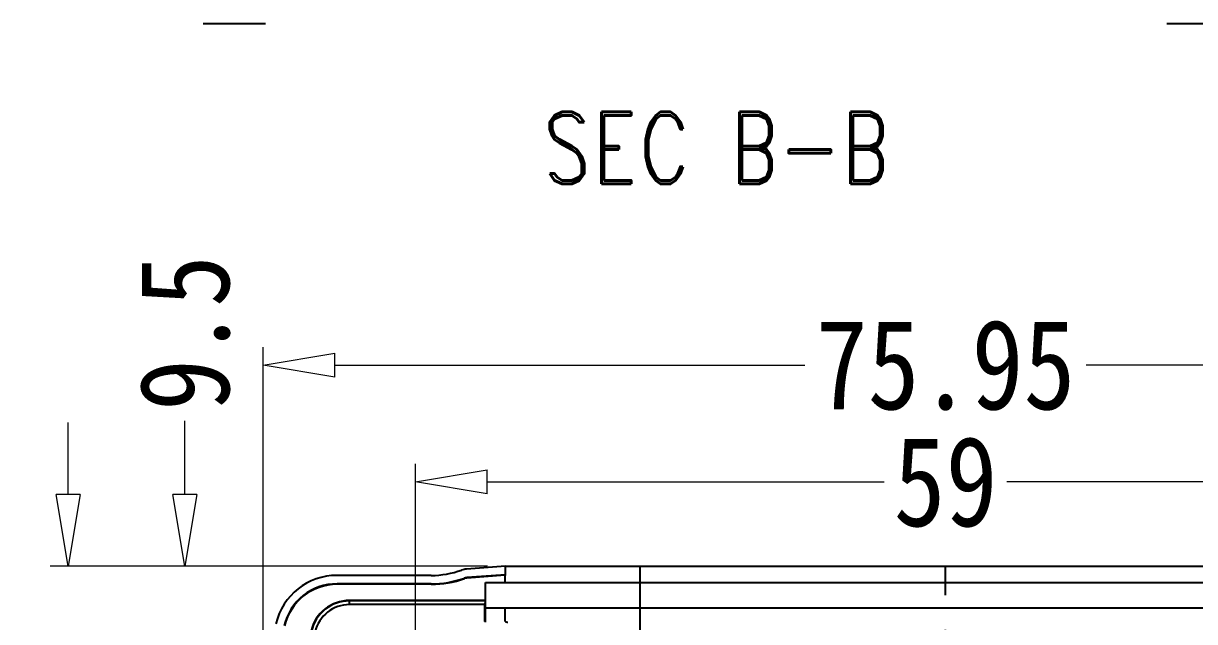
# Model space of a CAD drawing. Header units: millimetres. Extents: x 1786 to 4177, y -2705 to -1639.
# Drawn here: x 3964.5 to 4029.7, y -1725.9 to -1692.6 of the extents above; entities that cross this region are included whole.
import ezdxf
from ezdxf.enums import TextEntityAlignment as Align

# ---------------------------------------------------------------- set-up
doc = ezdxf.new("R2010")
doc.units = ezdxf.units.MM
doc.linetypes.add('CENTER', pattern=[50.8, 31.75, -6.35, 6.35, -6.35])
doc.layers.add('dim', color=3, linetype='Continuous', lineweight=9)
doc.layers.add('hatch', color=56, linetype='Continuous', lineweight=9)
doc.styles.add('FFS', font='simfang0.ttf', dxfattribs={"width": 0.85})
doc.styles.add('LongTou', font='romand.shx', dxfattribs={"width": 0.8, "bigfont": 'whgdtxt.shx'})
doc.dimstyles.new('YanXiu', dxfattribs={"dimtxt": 2.5, "dimasz": 2.2, "dimexe": 1, "dimexo": 0.6, "dimgap": 0.66, "dimtad": 0, "dimzin": 9, "dimdsep": 46, "dimtxsty": 'FFS', "dimblk": 'CLOSEDBLANK', "dimcen": 0, "dimclrd": 256, "dimclre": 131, "dimclrt": 42, "dimazin": 2, "dimtfac": 1, "dimtofl": 0, "dimtmove": 0, "dimatfit": 3, "dimldrblk": 'CLOSEDBLANK', "dimfxl": 0, "dimlwd": 5, "dimlwe": 5, "dimarcsym": 0})

# ---------------------------------------------------------------- blocks, each defined once
blk = doc.blocks.new('_ClosedBlank')
at = {"color": 0, "linetype": 'ByBlock', "lineweight": -2}
for p, q in [((-1, 0.167), (0, 0)), ((-1, 0.167), (-1, -0.167)), ((0, 0), (-1, -0.167))]:
    blk.add_line(p, q, dxfattribs=at)
blk = doc.blocks.new('*D148')
at = {"layer": 'Defpoints', "color": 0}
for p in [(4926.24, -1511.893), (4908.404, -1521.393), (4916.824, -1521.393, 0)]:
    blk.add_point(p, dxfattribs=at)
at = {"layer": 'dim', "lineweight": 5}
for p, q in [((4908.404, -1507.893), (4908.404, -1503.8)), ((4908.404, -1525.393), (4908.404, -1529.393))]:
    blk.add_line(p, q, dxfattribs=at)
at = {"layer": 'dim', "color": 131, "lineweight": 5}
for p, q in [((4925.241, -1511.893), (4907.405, -1511.893)), ((4915.824, -1521.393), (4907.405, -1521.393))]:
    blk.add_line(p, q, dxfattribs=at)
at = {"layer": 'dim', "lineweight": 5, "xscale": 4, "yscale": 4, "zscale": 4}
for p, rotation in [((4908.404, -1511.893), 270), ((4908.404, -1521.393), 90)]:
    blk.add_blockref('_ClosedBlank', p, dxfattribs=dict(at, rotation=rotation))
at = {"layer": 'dim', "color": 42, "insert": (4908.404, -1498.918), "char_height": 5, "attachment_point": 5, "rotation": 90, "style": 'FFS'}
blk.add_mtext('9.5', dxfattribs=at)
blk = doc.blocks.new('*D147')
at = {"layer": 'Defpoints', "color": 0}
for p in [(4926.24, -1511.893), (4901.904, -1532.393), (4922.41, -1532.393, 0)]:
    blk.add_point(p, dxfattribs=at)
at = {"layer": 'dim', "lineweight": 5}
for p, q in [((4901.904, -1507.893), (4901.904, -1503.893)), ((4901.904, -1536.393), (4901.904, -1540.393))]:
    blk.add_line(p, q, dxfattribs=at)
at = {"layer": 'dim', "color": 131, "lineweight": 5}
for p, q in [((4925.241, -1511.893), (4900.905, -1511.893)), ((4921.411, -1532.393), (4900.905, -1532.393))]:
    blk.add_line(p, q, dxfattribs=at)
at = {"layer": 'dim', "lineweight": 5, "xscale": 4, "yscale": 4, "zscale": 4}
for p, rotation in [((4901.904, -1511.893), 270), ((4901.904, -1532.393), 90)]:
    blk.add_blockref('_ClosedBlank', p, dxfattribs=dict(at, rotation=rotation))
at = {"layer": 'dim', "color": 42, "insert": (4901.904, -1522.143), "char_height": 5, "attachment_point": 5, "rotation": 90, "style": 'FFS'}
blk.add_mtext('20.5', dxfattribs=at)
blk = doc.blocks.new('*D142')
at = {"layer": 'Defpoints', "color": 0}
for p in [(4980.224, -1507.201), (4921.224, -1516.993, 0), (4980.224, -1516.993, 0)]:
    blk.add_point(p, dxfattribs=at)
at = {"layer": 'dim', "color": 131, "lineweight": 5}
for p, q in [((4921.224, -1515.993), (4921.224, -1506.201)), ((4980.224, -1515.993), (4980.224, -1506.201))]:
    blk.add_line(p, q, dxfattribs=at)
at = {"layer": 'dim', "lineweight": 5}
for p, q in [((4925.224, -1507.201), (4947.312, -1507.201)), ((4976.224, -1507.201), (4954.135, -1507.201))]:
    blk.add_line(p, q, dxfattribs=at)
at = {"layer": 'dim', "lineweight": 5, "xscale": 4, "yscale": 4, "zscale": 4, "rotation": 180}
blk.add_blockref('_ClosedBlank', (4921.224, -1507.201), dxfattribs=at)
at = {"layer": 'dim', "lineweight": 5, "xscale": 4, "yscale": 4, "zscale": 4}
blk.add_blockref('_ClosedBlank', (4980.224, -1507.201), dxfattribs=at)
at = {"layer": 'dim', "color": 42, "insert": (4950.724, -1507.201), "char_height": 5, "attachment_point": 5, "style": 'FFS'}
blk.add_mtext('59', dxfattribs=at)
blk = doc.blocks.new('*D141')
at = {"layer": 'Defpoints', "color": 0}
for p in [(4988.698, -1500.701), (4912.749, -1529.893), (4988.698, -1529.893)]:
    blk.add_point(p, dxfattribs=at)
at = {"layer": 'dim', "color": 131, "lineweight": 5}
for p, q in [((4912.749, -1528.893), (4912.749, -1499.701)), ((4988.698, -1528.893), (4988.698, -1499.701))]:
    blk.add_line(p, q, dxfattribs=at)
at = {"layer": 'dim', "lineweight": 5}
for p, q in [((4916.749, -1500.701), (4942.901, -1500.701)), ((4984.698, -1500.701), (4958.546, -1500.701))]:
    blk.add_line(p, q, dxfattribs=at)
at = {"layer": 'dim', "lineweight": 5, "xscale": 4, "yscale": 4, "zscale": 4, "rotation": 180}
blk.add_blockref('_ClosedBlank', (4912.749, -1500.701), dxfattribs=at)
at = {"layer": 'dim', "lineweight": 5, "xscale": 4, "yscale": 4, "zscale": 4}
blk.add_blockref('_ClosedBlank', (4988.698, -1500.701), dxfattribs=at)
at = {"layer": 'dim', "color": 42, "insert": (4950.724, -1500.701), "char_height": 5, "attachment_point": 5, "style": 'FFS'}
blk.add_mtext('75.95', dxfattribs=at)
blk = doc.blocks.new('*u149')
at = {"color": 7, "linetype": 'Continuous'}
for p, q in [((-28.621, 69.745), (-33.856, 69.745)), ((-24.483, 70.25), (-26.654, 70.099)), ((-24.483, 69.776), (-26.633, 69.626)), ((-24.5, 69.749), (-26.632, 69.6)), ((-24.5, 69.35), (-24.5, 69.749)), ((-24.483, 69.776), (-24.483, 70.25)), ((-24.483, 70.25), (24.483, 70.25)), ((-17, 63.565), (-17, 70.25)), ((-33.858, 69.25), (-33.858, 69.276)), ((-28.619, 69.276), (-33.858, 69.276)), ((-28.619, 69.25), (-33.858, 69.25)), ((-28.619, 69.25), (-28.619, 69.276)), ((-26.765, 69.572), (-26.774, 69.596)), ((-26.632, 69.6), (-26.633, 69.626)), ((-25.6, 67.15), (-25.6, 69.35)), ((-25.6, 69.35), (25.6, 69.35)), ((-33.162, 68.124), (-33.162, 68.35)), ((-25.6, 68.35), (-33.162, 68.35)), ((-25.623, 68.327), (-33.162, 68.327)), ((-25.626, 68.124), (-33.162, 68.124)), ((-25.623, 68.327), (-25.626, 68.124)), ((-25.626, 67.176), (-25.626, 68.124)), ((-25.6, 68.35), (-25.623, 68.327)), ((-25.6, 67.95), (25.6, 67.95)), ((-24.5, 67.178), (-24.5, 67.95))]:
    blk.add_line(p, q, dxfattribs=at)
at = {"color": 1, "linetype": 'CENTER', "ltscale": 0.303795}
blk.add_line((0, -70.245, 0), (0, 70.25, 0), dxfattribs=at)
at = {"color": 7, "linetype": 'Continuous'}
for centre, radius, start, end in [((-33.856, 66.245), 3.5, 90.00237, 166.62993), ((-28.621, 74.744), 5, 270.00026, 289.84047), ((-26.584, 69.098), 1.003, 93.99492, 109.83681), ((-33.856, 66.247), 3.029, 90.04288, 166.57729), ((-33.858, 66.25), 3, 90, 166.6202), ((-28.621, 74.762), 5.486, 270.02152, 289.6721), ((-28.619, 74.75), 5.5, 270, 289.69355), ((-26.596, 69.1), 0.528, 94.01826, 109.66903), ((-26.597, 69.101), 0.5, 94, 109.69355), ((-33.162, 66.15), 2.2, 90, 166.55915), ((-33.162, 66.15), 2.177, 90, 166.55915), ((-33.162, 66.15), 1.974, 90, 166.55914)]:
    blk.add_arc(centre, radius, start, end, dxfattribs=at)
blk.add_ellipse((-17, 70.273), major_axis=(7.5, 0.526), ratio=0.052279, start_param=3.071211, end_param=3.137927, dxfattribs=at)
at = {"color": 7, "linetype": 'Continuous', "start_tangent": (0.993515, 0.1137), "end_tangent": (0.999972, 0.007436)}
blk.add_spline([(-24.497, 67.181), (-24.487, 67.179), (-24.441, 67.161), (-24.352, 67.15)], degree=3, dxfattribs=at)
at = {"layer": 'dim'}
for base, p2, override, picture, middle in [((-42.319, 60.75), (-33.9, 60.75, 0), {"dimtxt": 5, "dimasz": 4, "dimexe": 0.9995, "dimexo": 0.9995, "dimgap": 0.9995, "dimzin": 8}, '*D148', (-42.319, 83.224)), ((-48.819, 49.75), (-28.313, 49.75, 0), {"dimtxt": 5, "dimasz": 4, "dimexe": 0.9995, "dimexo": 0.9995, "dimgap": 0.9995, "dimzin": 8, "dimtmove": 1}, '*D147', (-48.819, 60))]:
    dim = blk.add_linear_dim(base=base, p1=(-24.483, 70.25), p2=p2, angle=90, dimstyle='YanXiu', override=override, dxfattribs=at)
    dim.commit()
    dim.dimension.update_dxf_attribs({"geometry": picture, "text_midpoint": middle, "dimtype": 128, "insert": (-4950.724, 1582.143)})
for base, p1, p2, picture, middle in [((37.974, 81.442), (-37.974, 52.25), (37.974, 52.25), '*D141', (0, 81.442)), ((29.5, 74.942), (-29.5, 65.15, 0), (29.5, 65.15, 0), '*D142', (0, 74.942))]:
    dim = blk.add_linear_dim(base=base, p1=p1, p2=p2, dimstyle='YanXiu', override={"dimtxt": 5, "dimasz": 4, "dimexe": 0.9995, "dimexo": 0.9995, "dimgap": 0.9995, "dimzin": 8}, dxfattribs=at)
    dim.commit()
    dim.dimension.update_dxf_attribs({"geometry": picture, "text_midpoint": middle, "insert": (-4950.724, 1582.143)})
blk = doc.blocks.new('u161')
at = {"color": 7, "linetype": 'Continuous'}
for p, q in [((-16.558, 205.997), (-13.106, 205.997)), ((37.05, 205.997), (40.503, 205.997))]:
    blk.add_line(p, q, dxfattribs=at)
blk.add_blockref('*u149', (24.739, 105.55))
at = {"layer": 'hatch', "color": 6, "style": 'LongTou', "width": 0.8}
blk.add_text('SEC B-B', height=4, dxfattribs=at).set_placement((11.972, 199.071), align=Align.MIDDLE)

msp = doc.modelspace()

# ---------------------------------------------------------------- block references
msp.add_blockref('u161', (3991.104, -1898.608))

doc.saveas('drawing.dxf')
